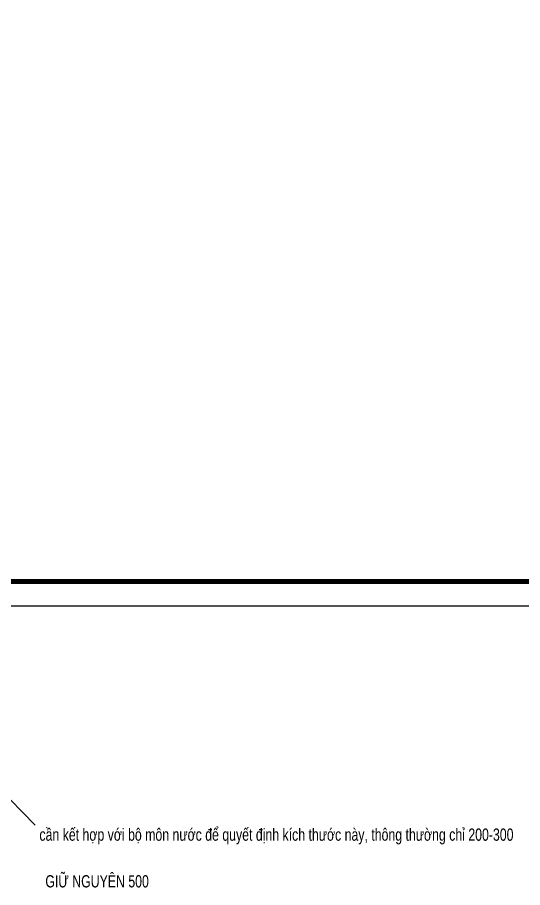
# Model space of a CAD drawing. Header units: millimetres. Extents: x -121190 to 167528, y -50070 to 22631.
# Drawn here: x 116535 to 119109, y 10129 to 14567 of the extents above; entities that cross this region are included whole.
import ezdxf
from ezdxf.enums import TextEntityAlignment as Align

# ---------------------------------------------------------------- set-up
doc = ezdxf.new("R2010")
doc.units = ezdxf.units.MM
doc.header["$MEASUREMENT"] = 0
doc.layers.get('DEFPOINTS').update_dxf_attribs({"color": 87})
doc.layers.add('KHUNGTEN', color=7, linetype='Continuous', lineweight=20)
doc.layers.add('Xref khung ten  A3 TKCS$0$A-KY HIEU', color=34, linetype='Continuous', lineweight=20)
doc.styles.add('KCS_SMTEXT', font='3t-unicode.shx', dxfattribs={"width": 0.7})

# ---------------------------------------------------------------- blocks, each defined once
blk = doc.blocks.new('Xref khung ten  A3 TKCS')
at = {"layer": 'DEFPOINTS', "color": 125}
blk.add_lwpolyline([(-57730.37, -13938.76), (-57310.37, -13938.76), (-57310.37, -13641.76), (-57730.37, -13641.76)], close=True, dxfattribs=at)
at = {"layer": 'Xref khung ten  A3 TKCS$0$A-KY HIEU', "color": 0, "const_width": 1.02}
blk.add_lwpolyline([(-57716.02, -13933.85), (-57716.02, -13646.66), (-57315.38, -13646.66), (-57315.38, -13933.85)], close=True, dxfattribs=at)

msp = doc.modelspace()

# ---------------------------------------------------------------- linework, layer by layer
at = {"layer": 'DEFPOINTS', "color": 6}
msp.add_line((113491.1, 13640), (116625.6, 10448.3), dxfattribs=at)

# ---------------------------------------------------------------- block references
at = {"layer": 'KHUNGTEN', "xscale": 25, "yscale": 25, "zscale": 25}
msp.add_blockref('Xref khung ten  A3 TKCS', (1554170.2, 360035.7), dxfattribs=at)

# ---------------------------------------------------------------- texts
at = {"layer": 'DEFPOINTS', "color": 6, "style": 'KCS_SMTEXT', "width": 0.75}
msp.add_text('cần kết hợp với bộ môn nước để quyết định kích thước này, thông thường chỉ 200-300', height=62.5, dxfattribs=at).set_placement((116647.1, 10368))
at = {"layer": 'DEFPOINTS', "color": 2, "style": 'KCS_SMTEXT', "width": 0.75}
msp.add_text('GIỮ NGUYÊN 500', height=62.5, dxfattribs=at).set_placement((116677.3, 10161.2), align=Align.MIDDLE_LEFT)

doc.saveas('drawing.dxf')
